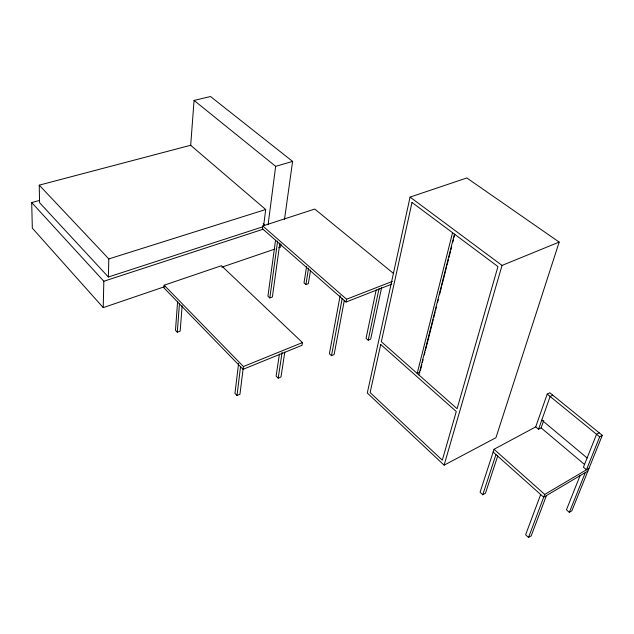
<?xml version="1.0" encoding="UTF-8"?>
<svg xmlns="http://www.w3.org/2000/svg" width="634" height="634" viewBox="0 0 634 634"><rect width="100%" height="100%" fill="white"/><g stroke="black" fill="none" stroke-linecap="round" stroke-linejoin="round"><path stroke-width="0.95" d="M164.848 286.6L103.223 307.625L103.825 281.242L31.7 202.555L39.308 200.487M262.595 226.869L108.359 277.003L108.826 258.926L39.237 185.152L190.652 145.265L265.694 209.513L263.657 225.617M164.151 285.205L163.976 287.931L243.06 369.321L301.998 345.316L302.45 342.574L221.448 265.709L164.151 285.205L243.408 366.531L239.945 394.277L237.005 395.513L234.96 393.349L238.598 363.345M177.583 301.903L175.483 330.259L177.29 332.176L180.167 331.114L182.132 305.707M190.652 145.828L194.059 100.426L210.512 96.519L292.607 161.416L284.492 219.475M177.29 332.176L179.438 303.813M237.005 395.513L240.571 366.468M393.595 273.531L314.773 209.069L262.73 225.958L262.389 228.684L346.029 302.038L391.788 284.143M268.087 224.801L275.663 166.33L194.059 100.426M275.521 240.318L267.936 296.173L269.815 297.932L272.382 296.981L279.863 243.099M269.815 297.932L277.613 241.055M281.028 244.248L280.632 247.102L278.762 247.736M279.412 354.097L276.123 376.073L278.199 378.149L280.997 376.968L284.793 352.139M278.199 378.149L282.098 352.346M306.61 266.454L303.995 282.883L305.897 284.571L308.354 283.667L310.549 270.147M305.897 284.571L308.536 268.142M340.149 295.61L329.395 353.709L331.495 355.674L334.11 354.572L344.333 300.373M331.495 355.674L342.178 298.519M346.029 302.038L346.56 299.232L392.391 281.393M376.192 289.833L366.064 338.31L368.18 340.204L370.676 339.15L381.62 287.606M368.18 340.204L379.053 288.613M410.071 197.095L367.3 393.017L444.109 465.166L495.931 437.714L559.18 242.085L466.822 177.964L410.071 197.095L502.041 265.424L559.18 242.085M452.549 232.694L417.188 373.426L419.938 372.166M418.868 374.908L454.459 234.12M420.421 370.256L421.872 364.518M422.355 362.6L423.076 359.732M424.289 354.953L425.018 352.084M425.501 350.174L433.244 319.568M433.727 317.658L435.178 311.92M435.661 310.01L436.39 307.141M437.603 302.363L438.324 299.494M439.536 294.707L441.47 287.059M441.953 285.149L446.55 266.977M447.033 265.067L448.492 259.33M448.975 257.412L450.425 251.682M450.909 249.764L451.638 246.895M452.842 242.117L453.572 239.248M454.055 237.338L454.784 234.469M444.109 465.166L502.041 265.424M580.158 475.397L566.447 509.791L569.34 512.367L571.868 510.814L602.3 435.344L549.821 392.763L547.205 394.118L535.722 426.872L494.029 449.276L480.081 492.238L482.775 494.758L485.454 493.244L497.753 455.878M482.775 494.758L495.939 454.562M535.722 426.872L538.543 429.266L550.122 396.496L552.745 395.133M538.543 429.266L541.119 427.871L543.734 420.516M540.667 494.512L525.626 534.779L528.526 537.481L531.205 535.833L546.429 495.59M528.526 537.481L544.733 494.433L589.026 468.257M569.34 512.367L585.348 472.528M602.3 435.344L599.685 436.842L586.45 469.778L583.423 467.218L596.546 434.29L599.162 432.8M587.924 470.999L543.687 497.214L493.133 452.042M243.408 366.531L302.45 342.574M221.805 267.168L275.029 249.011M103.825 281.242L263.023 229.254M108.826 258.926L265.694 209.513M275.663 166.33L292.607 161.416M547.205 394.118L599.685 436.842M541.793 420.065L587.1 457.978M541.119 427.871L584.5 464.437M263.245 223.834L264.735 225.133M262.73 225.958L346.56 299.232M494.029 449.276L544.733 494.433M108.359 277.003L39.577 202.674L39.237 185.152M103.223 307.625L32.326 228.145L31.7 202.555M380.717 344.484L370.121 392.565L442.302 460.173L456.282 411.529L380.717 344.484M412.005 202.444L381.327 341.71L457.09 408.724L497.959 266.581L412.005 202.444"/></g></svg>
